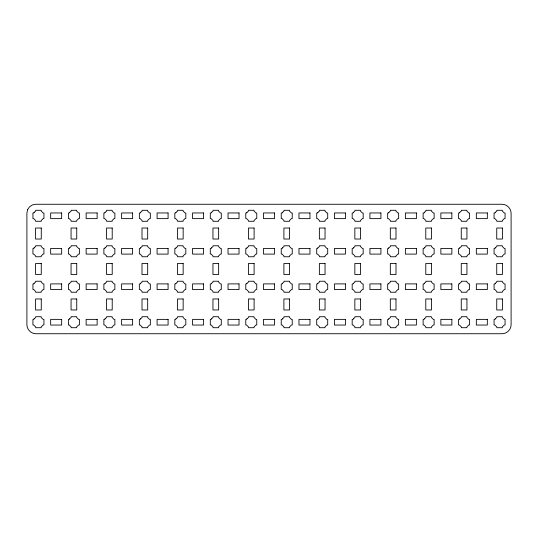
<?xml version="1.0" encoding="UTF-8"?>
<svg xmlns="http://www.w3.org/2000/svg" width="538" height="538" viewBox="0 0 538 538"><rect width="100%" height="100%" fill="white"/><g stroke="black" fill="none" stroke-linecap="round" stroke-linejoin="round"><path stroke-width="0.81" d="M27.599 209.679L26.9 213.129L26.9 324.871C26.994 329.639 31.002 333.641 35.77 333.735L502.23 333.735C506.998 333.641 511.006 329.639 511.1 324.871L511.1 213.129C511.006 208.361 506.998 204.359 502.23 204.265L35.77 204.265L32.314 204.958L29.496 206.861L27.599 209.679M34.069 212.443L33.665 213.041L32.932 213.041L32.932 218.542L33.665 218.542L35.676 220.553L35.676 221.286L41.177 221.286L41.177 220.553L43.188 218.542L43.928 218.542L43.928 213.041L43.188 213.041L41.177 211.03L41.177 210.291L35.676 210.291L35.676 211.03L34.069 212.443M34.069 247.917L33.665 248.516L32.932 248.516L32.932 254.01L33.665 254.01L35.676 256.027L35.676 256.76L41.177 256.76L41.177 256.027L43.188 254.01L43.928 254.01L43.928 248.516L43.188 248.516L41.177 246.498L41.177 245.765L35.676 245.765L35.676 246.498L34.069 247.917M69.537 212.443L69.14 213.041L68.4 213.041L68.4 218.542L69.14 218.542L71.15 220.553L71.15 221.286L76.652 221.286L76.652 220.553L78.662 218.542L79.402 218.542L79.402 213.041L78.662 213.041L76.652 211.03L76.652 210.291L71.15 210.291L71.15 211.03L69.537 212.443M34.069 283.391L33.665 283.99L32.932 283.99L32.932 289.484L33.665 289.484L35.676 291.502L35.676 292.235L41.177 292.235L41.177 291.502L43.188 289.484L43.928 289.484L43.928 283.99L43.188 283.99L41.177 281.973L41.177 281.239L35.676 281.239L35.676 281.973L34.069 283.391M69.537 247.917L69.14 248.516L68.4 248.516L68.4 254.01L69.14 254.01L71.15 256.027L71.15 256.76L76.652 256.76L76.652 256.027L78.662 254.01L79.402 254.01L79.402 248.516L78.662 248.516L76.652 246.498L76.652 245.765L71.15 245.765L71.15 246.498L69.537 247.917M105.011 212.443L104.614 213.041L103.874 213.041L103.874 218.542L104.614 218.542L106.625 220.553L106.625 221.286L112.126 221.286L112.126 220.553L114.137 218.542L114.87 218.542L114.87 213.041L114.137 213.041L112.126 211.03L112.126 210.291L106.625 210.291L106.625 211.03L105.011 212.443M34.069 318.859L33.665 319.458L32.932 319.458L32.932 324.959L33.665 324.959L35.676 326.969L35.676 327.709L41.177 327.709L41.177 326.969L43.188 324.959L43.928 324.959L43.928 319.458L43.188 319.458L41.177 317.447L41.177 316.714L35.676 316.714L35.676 317.447L34.069 318.859M69.537 283.391L69.14 283.99L68.4 283.99L68.4 289.484L69.14 289.484L71.15 291.502L71.15 292.235L76.652 292.235L76.652 291.502L78.662 289.484L79.402 289.484L79.402 283.99L78.662 283.99L76.652 281.973L76.652 281.239L71.15 281.239L71.15 281.973L69.537 283.391M105.011 247.917L104.614 248.516L103.874 248.516L103.874 254.01L104.614 254.01L106.625 256.027L106.625 256.76L112.126 256.76L112.126 256.027L114.137 254.01L114.87 254.01L114.87 248.516L114.137 248.516L112.126 246.498L112.126 245.765L106.625 245.765L106.625 246.498L105.011 247.917M140.485 212.443L140.082 213.041L139.349 213.041L139.349 218.542L140.082 218.542L142.099 220.553L142.099 221.286L147.594 221.286L147.594 220.553L149.611 218.542L150.344 218.542L150.344 213.041L149.611 213.041L147.594 211.03L147.594 210.291L142.099 210.291L142.099 211.03L140.485 212.443M69.537 318.859L69.14 319.458L68.4 319.458L68.4 324.959L69.14 324.959L71.15 326.969L71.15 327.709L76.652 327.709L76.652 326.969L78.662 324.959L79.402 324.959L79.402 319.458L78.662 319.458L76.652 317.447L76.652 316.714L71.15 316.714L71.15 317.447L69.537 318.859M105.011 283.391L104.614 283.99L103.874 283.99L103.874 289.484L104.614 289.484L106.625 291.502L106.625 292.235L112.126 292.235L112.126 291.502L114.137 289.484L114.87 289.484L114.87 283.99L114.137 283.99L112.126 281.973L112.126 281.239L106.625 281.239L106.625 281.973L105.011 283.391M140.485 247.917L140.082 248.516L139.349 248.516L139.349 254.01L140.082 254.01L142.099 256.027L142.099 256.76L147.594 256.76L147.594 256.027L149.611 254.01L150.344 254.01L150.344 248.516L149.611 248.516L147.594 246.498L147.594 245.765L142.099 245.765L142.099 246.498L140.485 247.917M175.96 212.443L175.556 213.041L174.823 213.041L174.823 218.542L175.556 218.542L177.567 220.553L177.567 221.286L183.068 221.286L183.068 220.553L185.079 218.542L185.818 218.542L185.818 213.041L185.079 213.041L183.068 211.03L183.068 210.291L177.567 210.291L177.567 211.03L175.96 212.443M105.011 318.859L104.614 319.458L103.874 319.458L103.874 324.959L104.614 324.959L106.625 326.969L106.625 327.709L112.126 327.709L112.126 326.969L114.137 324.959L114.87 324.959L114.87 319.458L114.137 319.458L112.126 317.447L112.126 316.714L106.625 316.714L106.625 317.447L105.011 318.859M140.485 283.391L140.082 283.99L139.349 283.99L139.349 289.484L140.082 289.484L142.099 291.502L142.099 292.235L147.594 292.235L147.594 291.502L149.611 289.484L150.344 289.484L150.344 283.99L149.611 283.99L147.594 281.973L147.594 281.239L142.099 281.239L142.099 281.973L140.485 283.391M175.96 247.917L175.556 248.516L174.823 248.516L174.823 254.01L175.556 254.01L177.567 256.027L177.567 256.76L183.068 256.76L183.068 256.027L185.079 254.01L185.818 254.01L185.818 248.516L185.079 248.516L183.068 246.498L183.068 245.765L177.567 245.765L177.567 246.498L175.96 247.917M211.427 212.443L211.03 213.041L210.291 213.041L210.291 218.542L211.03 218.542L213.041 220.553L213.041 221.286L218.542 221.286L218.542 220.553L220.553 218.542L221.286 218.542L221.286 213.041L220.553 213.041L218.542 211.03L218.542 210.291L213.041 210.291L213.041 211.03L211.427 212.443M140.485 318.859L140.082 319.458L139.349 319.458L139.349 324.959L140.082 324.959L142.099 326.969L142.099 327.709L147.594 327.709L147.594 326.969L149.611 324.959L150.344 324.959L150.344 319.458L149.611 319.458L147.594 317.447L147.594 316.714L142.099 316.714L142.099 317.447L140.485 318.859M175.96 283.391L175.556 283.99L174.823 283.99L174.823 289.484L175.556 289.484L177.567 291.502L177.567 292.235L183.068 292.235L183.068 291.502L185.079 289.484L185.818 289.484L185.818 283.99L185.079 283.99L183.068 281.973L183.068 281.239L177.567 281.239L177.567 281.973L175.96 283.391M211.427 247.917L211.03 248.516L210.291 248.516L210.291 254.01L211.03 254.01L213.041 256.027L213.041 256.76L218.542 256.76L218.542 256.027L220.553 254.01L221.286 254.01L221.286 248.516L220.553 248.516L218.542 246.498L218.542 245.765L213.041 245.765L213.041 246.498L211.427 247.917M246.902 212.443L246.498 213.041L245.765 213.041L245.765 218.542L246.498 218.542L248.516 220.553L248.516 221.286L254.01 221.286L254.01 220.553L256.027 218.542L256.76 218.542L256.76 213.041L256.027 213.041L254.01 211.03L254.01 210.291L248.516 210.291L248.516 211.03L246.902 212.443M175.96 318.859L175.556 319.458L174.823 319.458L174.823 324.959L175.556 324.959L177.567 326.969L177.567 327.709L183.068 327.709L183.068 326.969L185.079 324.959L185.818 324.959L185.818 319.458L185.079 319.458L183.068 317.447L183.068 316.714L177.567 316.714L177.567 317.447L175.96 318.859M211.427 283.391L211.03 283.99L210.291 283.99L210.291 289.484L211.03 289.484L213.041 291.502L213.041 292.235L218.542 292.235L218.542 291.502L220.553 289.484L221.286 289.484L221.286 283.99L220.553 283.99L218.542 281.973L218.542 281.239L213.041 281.239L213.041 281.973L211.427 283.391M246.902 247.917L246.498 248.516L245.765 248.516L245.765 254.01L246.498 254.01L248.516 256.027L248.516 256.76L254.01 256.76L254.01 256.027L256.027 254.01L256.76 254.01L256.76 248.516L256.027 248.516L254.01 246.498L254.01 245.765L248.516 245.765L248.516 246.498L246.902 247.917M282.376 212.443L281.973 213.041L281.239 213.041L281.239 218.542L281.973 218.542L283.99 220.553L283.99 221.286L289.484 221.286L289.484 220.553L291.502 218.542L292.235 218.542L292.235 213.041L291.502 213.041L289.484 211.03L289.484 210.291L283.99 210.291L283.99 211.03L282.376 212.443M211.427 318.859L211.03 319.458L210.291 319.458L210.291 324.959L211.03 324.959L213.041 326.969L213.041 327.709L218.542 327.709L218.542 326.969L220.553 324.959L221.286 324.959L221.286 319.458L220.553 319.458L218.542 317.447L218.542 316.714L213.041 316.714L213.041 317.447L211.427 318.859M246.902 283.391L246.498 283.99L245.765 283.99L245.765 289.484L246.498 289.484L248.516 291.502L248.516 292.235L254.01 292.235L254.01 291.502L256.027 289.484L256.76 289.484L256.76 283.99L256.027 283.99L254.01 281.973L254.01 281.239L248.516 281.239L248.516 281.973L246.902 283.391M282.376 247.917L281.973 248.516L281.239 248.516L281.239 254.01L281.973 254.01L283.99 256.027L283.99 256.76L289.484 256.76L289.484 256.027L291.502 254.01L292.235 254.01L292.235 248.516L291.502 248.516L289.484 246.498L289.484 245.765L283.99 245.765L283.99 246.498L282.376 247.917M317.85 212.443L317.447 213.041L316.714 213.041L316.714 218.542L317.447 218.542L319.458 220.553L319.458 221.286L324.959 221.286L324.959 220.553L326.969 218.542L327.709 218.542L327.709 213.041L326.969 213.041L324.959 211.03L324.959 210.291L319.458 210.291L319.458 211.03L317.85 212.443M246.902 318.859L246.498 319.458L245.765 319.458L245.765 324.959L246.498 324.959L248.516 326.969L248.516 327.709L254.01 327.709L254.01 326.969L256.027 324.959L256.76 324.959L256.76 319.458L256.027 319.458L254.01 317.447L254.01 316.714L248.516 316.714L248.516 317.447L246.902 318.859M282.376 283.391L281.973 283.99L281.239 283.99L281.239 289.484L281.973 289.484L283.99 291.502L283.99 292.235L289.484 292.235L289.484 291.502L291.502 289.484L292.235 289.484L292.235 283.99L291.502 283.99L289.484 281.973L289.484 281.239L283.99 281.239L283.99 281.973L282.376 283.391M317.85 247.917L317.447 248.516L316.714 248.516L316.714 254.01L317.447 254.01L319.458 256.027L319.458 256.76L324.959 256.76L324.959 256.027L326.969 254.01L327.709 254.01L327.709 248.516L326.969 248.516L324.959 246.498L324.959 245.765L319.458 245.765L319.458 246.498L317.85 247.917M353.318 212.443L352.921 213.041L352.182 213.041L352.182 218.542L352.921 218.542L354.932 220.553L354.932 221.286L360.433 221.286L360.433 220.553L362.444 218.542L363.177 218.542L363.177 213.041L362.444 213.041L360.433 211.03L360.433 210.291L354.932 210.291L354.932 211.03L353.318 212.443M282.376 318.859L281.973 319.458L281.239 319.458L281.239 324.959L281.973 324.959L283.99 326.969L283.99 327.709L289.484 327.709L289.484 326.969L291.502 324.959L292.235 324.959L292.235 319.458L291.502 319.458L289.484 317.447L289.484 316.714L283.99 316.714L283.99 317.447L282.376 318.859M317.85 283.391L317.447 283.99L316.714 283.99L316.714 289.484L317.447 289.484L319.458 291.502L319.458 292.235L324.959 292.235L324.959 291.502L326.969 289.484L327.709 289.484L327.709 283.99L326.969 283.99L324.959 281.973L324.959 281.239L319.458 281.239L319.458 281.973L317.85 283.391M353.318 247.917L352.921 248.516L352.182 248.516L352.182 254.01L352.921 254.01L354.932 256.027L354.932 256.76L360.433 256.76L360.433 256.027L362.444 254.01L363.177 254.01L363.177 248.516L362.444 248.516L360.433 246.498L360.433 245.765L354.932 245.765L354.932 246.498L353.318 247.917M388.792 212.443L388.389 213.041L387.656 213.041L387.656 218.542L388.389 218.542L390.406 220.553L390.406 221.286L395.901 221.286L395.901 220.553L397.918 218.542L398.651 218.542L398.651 213.041L397.918 213.041L395.901 211.03L395.901 210.291L390.406 210.291L390.406 211.03L388.792 212.443M317.85 318.859L317.447 319.458L316.714 319.458L316.714 324.959L317.447 324.959L319.458 326.969L319.458 327.709L324.959 327.709L324.959 326.969L326.969 324.959L327.709 324.959L327.709 319.458L326.969 319.458L324.959 317.447L324.959 316.714L319.458 316.714L319.458 317.447L317.85 318.859M353.318 283.391L352.921 283.99L352.182 283.99L352.182 289.484L352.921 289.484L354.932 291.502L354.932 292.235L360.433 292.235L360.433 291.502L362.444 289.484L363.177 289.484L363.177 283.99L362.444 283.99L360.433 281.973L360.433 281.239L354.932 281.239L354.932 281.973L353.318 283.391M388.792 247.917L388.389 248.516L387.656 248.516L387.656 254.01L388.389 254.01L390.406 256.027L390.406 256.76L395.901 256.76L395.901 256.027L397.918 254.01L398.651 254.01L398.651 248.516L397.918 248.516L395.901 246.498L395.901 245.765L390.406 245.765L390.406 246.498L388.792 247.917M424.267 212.443L423.863 213.041L423.13 213.041L423.13 218.542L423.863 218.542L425.874 220.553L425.874 221.286L431.375 221.286L431.375 220.553L433.386 218.542L434.126 218.542L434.126 213.041L433.386 213.041L431.375 211.03L431.375 210.291L425.874 210.291L425.874 211.03L424.267 212.443M353.318 318.859L352.921 319.458L352.182 319.458L352.182 324.959L352.921 324.959L354.932 326.969L354.932 327.709L360.433 327.709L360.433 326.969L362.444 324.959L363.177 324.959L363.177 319.458L362.444 319.458L360.433 317.447L360.433 316.714L354.932 316.714L354.932 317.447L353.318 318.859M388.792 283.391L388.389 283.99L387.656 283.99L387.656 289.484L388.389 289.484L390.406 291.502L390.406 292.235L395.901 292.235L395.901 291.502L397.918 289.484L398.651 289.484L398.651 283.99L397.918 283.99L395.901 281.973L395.901 281.239L390.406 281.239L390.406 281.973L388.792 283.391M424.267 247.917L423.863 248.516L423.13 248.516L423.13 254.01L423.863 254.01L425.874 256.027L425.874 256.76L431.375 256.76L431.375 256.027L433.386 254.01L434.126 254.01L434.126 248.516L433.386 248.516L431.375 246.498L431.375 245.765L425.874 245.765L425.874 246.498L424.267 247.917M459.734 212.443L459.338 213.041L458.598 213.041L458.598 218.542L459.338 218.542L461.348 220.553L461.348 221.286L466.85 221.286L466.85 220.553L468.86 218.542L469.6 218.542L469.6 213.041L468.86 213.041L466.85 211.03L466.85 210.291L461.348 210.291L461.348 211.03L459.734 212.443M388.792 318.859L388.389 319.458L387.656 319.458L387.656 324.959L388.389 324.959L390.406 326.969L390.406 327.709L395.901 327.709L395.901 326.969L397.918 324.959L398.651 324.959L398.651 319.458L397.918 319.458L395.901 317.447L395.901 316.714L390.406 316.714L390.406 317.447L388.792 318.859M424.267 283.391L423.863 283.99L423.13 283.99L423.13 289.484L423.863 289.484L425.874 291.502L425.874 292.235L431.375 292.235L431.375 291.502L433.386 289.484L434.126 289.484L434.126 283.99L433.386 283.99L431.375 281.973L431.375 281.239L425.874 281.239L425.874 281.973L424.267 283.391M459.734 247.917L459.338 248.516L458.598 248.516L458.598 254.01L459.338 254.01L461.348 256.027L461.348 256.76L466.85 256.76L466.85 256.027L468.86 254.01L469.6 254.01L469.6 248.516L468.86 248.516L466.85 246.498L466.85 245.765L461.348 245.765L461.348 246.498L459.734 247.917M495.209 212.443L494.812 213.041L494.072 213.041L494.072 218.542L494.812 218.542L496.823 220.553L496.823 221.286L502.324 221.286L502.324 220.553L504.335 218.542L505.068 218.542L505.068 213.041L504.335 213.041L502.324 211.03L502.324 210.291L496.823 210.291L496.823 211.03L495.209 212.443M424.267 318.859L423.863 319.458L423.13 319.458L423.13 324.959L423.863 324.959L425.874 326.969L425.874 327.709L431.375 327.709L431.375 326.969L433.386 324.959L434.126 324.959L434.126 319.458L433.386 319.458L431.375 317.447L431.375 316.714L425.874 316.714L425.874 317.447L424.267 318.859M459.734 283.391L459.338 283.99L458.598 283.99L458.598 289.484L459.338 289.484L461.348 291.502L461.348 292.235L466.85 292.235L466.85 291.502L468.86 289.484L469.6 289.484L469.6 283.99L468.86 283.99L466.85 281.973L466.85 281.239L461.348 281.239L461.348 281.973L459.734 283.391M495.209 247.917L494.812 248.516L494.072 248.516L494.072 254.01L494.812 254.01L496.823 256.027L496.823 256.76L502.324 256.76L502.324 256.027L504.335 254.01L505.068 254.01L505.068 248.516L504.335 248.516L502.324 246.498L502.324 245.765L496.823 245.765L496.823 246.498L495.209 247.917M459.734 318.859L459.338 319.458L458.598 319.458L458.598 324.959L459.338 324.959L461.348 326.969L461.348 327.709L466.85 327.709L466.85 326.969L468.86 324.959L469.6 324.959L469.6 319.458L468.86 319.458L466.85 317.447L466.85 316.714L461.348 316.714L461.348 317.447L459.734 318.859M495.209 283.391L494.812 283.99L494.072 283.99L494.072 289.484L494.812 289.484L496.823 291.502L496.823 292.235L502.324 292.235L502.324 291.502L504.335 289.484L505.068 289.484L505.068 283.99L504.335 283.99L502.324 281.973L502.324 281.239L496.823 281.239L496.823 281.973L495.209 283.391M495.209 318.859L494.812 319.458L494.072 319.458L494.072 324.959L494.812 324.959L496.823 326.969L496.823 327.709L502.324 327.709L502.324 326.969L504.335 324.959L505.068 324.959L505.068 319.458L504.335 319.458L502.324 317.447L502.324 316.714L496.823 316.714L496.823 317.447L495.209 318.859M61.662 212.954L50.666 212.954L50.666 218.63L61.662 218.63L61.662 212.954M97.136 212.954L86.141 212.954L86.141 218.63L97.136 218.63L97.136 212.954M132.61 212.954L121.615 212.954L121.615 218.63L132.61 218.63L132.61 212.954M168.078 212.954L157.083 212.954L157.083 218.63L168.078 218.63L168.078 212.954M203.552 212.954L192.557 212.954L192.557 218.63L203.552 218.63L203.552 212.954M239.027 212.954L228.031 212.954L228.031 218.63L239.027 218.63L239.027 212.954M274.501 212.954L263.499 212.954L263.499 218.63L274.501 218.63L274.501 212.954M309.969 212.954L298.973 212.954L298.973 218.63L309.969 218.63L309.969 212.954M345.443 212.954L334.448 212.954L334.448 218.63L345.443 218.63L345.443 212.954M380.917 212.954L369.922 212.954L369.922 218.63L380.917 218.63L380.917 212.954M416.385 212.954L405.39 212.954L405.39 218.63L416.385 218.63L416.385 212.954M451.859 212.954L440.864 212.954L440.864 218.63L451.859 218.63L451.859 212.954M487.334 212.954L476.338 212.954L476.338 218.63L487.334 218.63L487.334 212.954M41.265 228.031L35.589 228.031L35.589 239.027L41.265 239.027L41.265 228.031M76.739 228.031L71.063 228.031L71.063 239.027L76.739 239.027L76.739 228.031M112.213 228.031L106.537 228.031L106.537 239.027L112.213 239.027L112.213 228.031M147.681 228.031L142.005 228.031L142.005 239.027L147.681 239.027L147.681 228.031M183.155 228.031L177.479 228.031L177.479 239.027L183.155 239.027L183.155 228.031M218.63 228.031L212.954 228.031L212.954 239.027L218.63 239.027L218.63 228.031M254.104 228.031L248.428 228.031L248.428 239.027L254.104 239.027L254.104 228.031M289.572 228.031L283.896 228.031L283.896 239.027L289.572 239.027L289.572 228.031M325.046 228.031L319.37 228.031L319.37 239.027L325.046 239.027L325.046 228.031M360.521 228.031L354.845 228.031L354.845 239.027L360.521 239.027L360.521 228.031M395.995 228.031L390.319 228.031L390.319 239.027L395.995 239.027L395.995 228.031M431.463 228.031L425.787 228.031L425.787 239.027L431.463 239.027L431.463 228.031M466.937 228.031L461.261 228.031L461.261 239.027L466.937 239.027L466.937 228.031M502.411 228.031L496.735 228.031L496.735 239.027L502.411 239.027L502.411 228.031M61.662 248.428L50.666 248.428L50.666 254.104L61.662 254.104L61.662 248.428M97.136 248.428L86.141 248.428L86.141 254.104L97.136 254.104L97.136 248.428M132.61 248.428L121.615 248.428L121.615 254.104L132.61 254.104L132.61 248.428M168.078 248.428L157.083 248.428L157.083 254.104L168.078 254.104L168.078 248.428M203.552 248.428L192.557 248.428L192.557 254.104L203.552 254.104L203.552 248.428M239.027 248.428L228.031 248.428L228.031 254.104L239.027 254.104L239.027 248.428M274.501 248.428L263.499 248.428L263.499 254.104L274.501 254.104L274.501 248.428M309.969 248.428L298.973 248.428L298.973 254.104L309.969 254.104L309.969 248.428M345.443 248.428L334.448 248.428L334.448 254.104L345.443 254.104L345.443 248.428M380.917 248.428L369.922 248.428L369.922 254.104L380.917 254.104L380.917 248.428M416.385 248.428L405.39 248.428L405.39 254.104L416.385 254.104L416.385 248.428M451.859 248.428L440.864 248.428L440.864 254.104L451.859 254.104L451.859 248.428M487.334 248.428L476.338 248.428L476.338 254.104L487.334 254.104L487.334 248.428M41.265 263.499L35.589 263.499L35.589 274.501L41.265 274.501L41.265 263.499M76.739 263.499L71.063 263.499L71.063 274.501L76.739 274.501L76.739 263.499M112.213 263.499L106.537 263.499L106.537 274.501L112.213 274.501L112.213 263.499M147.681 263.499L142.005 263.499L142.005 274.501L147.681 274.501L147.681 263.499M183.155 263.499L177.479 263.499L177.479 274.501L183.155 274.501L183.155 263.499M218.63 263.499L212.954 263.499L212.954 274.501L218.63 274.501L218.63 263.499M254.104 263.499L248.428 263.499L248.428 274.501L254.104 274.501L254.104 263.499M289.572 263.499L283.896 263.499L283.896 274.501L289.572 274.501L289.572 263.499M325.046 263.499L319.37 263.499L319.37 274.501L325.046 274.501L325.046 263.499M360.521 263.499L354.845 263.499L354.845 274.501L360.521 274.501L360.521 263.499M395.995 263.499L390.319 263.499L390.319 274.501L395.995 274.501L395.995 263.499M431.463 263.499L425.787 263.499L425.787 274.501L431.463 274.501L431.463 263.499M466.937 263.499L461.261 263.499L461.261 274.501L466.937 274.501L466.937 263.499M502.411 263.499L496.735 263.499L496.735 274.501L502.411 274.501L502.411 263.499M61.662 283.896L50.666 283.896L50.666 289.572L61.662 289.572L61.662 283.896M97.136 283.896L86.141 283.896L86.141 289.572L97.136 289.572L97.136 283.896M132.61 283.896L121.615 283.896L121.615 289.572L132.61 289.572L132.61 283.896M168.078 283.896L157.083 283.896L157.083 289.572L168.078 289.572L168.078 283.896M203.552 283.896L192.557 283.896L192.557 289.572L203.552 289.572L203.552 283.896M239.027 283.896L228.031 283.896L228.031 289.572L239.027 289.572L239.027 283.896M274.501 283.896L263.499 283.896L263.499 289.572L274.501 289.572L274.501 283.896M309.969 283.896L298.973 283.896L298.973 289.572L309.969 289.572L309.969 283.896M345.443 283.896L334.448 283.896L334.448 289.572L345.443 289.572L345.443 283.896M380.917 283.896L369.922 283.896L369.922 289.572L380.917 289.572L380.917 283.896M416.385 283.896L405.39 283.896L405.39 289.572L416.385 289.572L416.385 283.896M451.859 283.896L440.864 283.896L440.864 289.572L451.859 289.572L451.859 283.896M487.334 283.896L476.338 283.896L476.338 289.572L487.334 289.572L487.334 283.896M41.265 298.973L35.589 298.973L35.589 309.969L41.265 309.969L41.265 298.973M76.739 298.973L71.063 298.973L71.063 309.969L76.739 309.969L76.739 298.973M112.213 298.973L106.537 298.973L106.537 309.969L112.213 309.969L112.213 298.973M147.681 298.973L142.005 298.973L142.005 309.969L147.681 309.969L147.681 298.973M183.155 298.973L177.479 298.973L177.479 309.969L183.155 309.969L183.155 298.973M218.63 298.973L212.954 298.973L212.954 309.969L218.63 309.969L218.63 298.973M254.104 298.973L248.428 298.973L248.428 309.969L254.104 309.969L254.104 298.973M289.572 298.973L283.896 298.973L283.896 309.969L289.572 309.969L289.572 298.973M325.046 298.973L319.37 298.973L319.37 309.969L325.046 309.969L325.046 298.973M360.521 298.973L354.845 298.973L354.845 309.969L360.521 309.969L360.521 298.973M395.995 298.973L390.319 298.973L390.319 309.969L395.995 309.969L395.995 298.973M431.463 298.973L425.787 298.973L425.787 309.969L431.463 309.969L431.463 298.973M466.937 298.973L461.261 298.973L461.261 309.969L466.937 309.969L466.937 298.973M502.411 298.973L496.735 298.973L496.735 309.969L502.411 309.969L502.411 298.973M61.662 319.37L50.666 319.37L50.666 325.046L61.662 325.046L61.662 319.37M97.136 319.37L86.141 319.37L86.141 325.046L97.136 325.046L97.136 319.37M132.61 319.37L121.615 319.37L121.615 325.046L132.61 325.046L132.61 319.37M168.078 319.37L157.083 319.37L157.083 325.046L168.078 325.046L168.078 319.37M203.552 319.37L192.557 319.37L192.557 325.046L203.552 325.046L203.552 319.37M239.027 319.37L228.031 319.37L228.031 325.046L239.027 325.046L239.027 319.37M274.501 319.37L263.499 319.37L263.499 325.046L274.501 325.046L274.501 319.37M309.969 319.37L298.973 319.37L298.973 325.046L309.969 325.046L309.969 319.37M345.443 319.37L334.448 319.37L334.448 325.046L345.443 325.046L345.443 319.37M380.917 319.37L369.922 319.37L369.922 325.046L380.917 325.046L380.917 319.37M416.385 319.37L405.39 319.37L405.39 325.046L416.385 325.046L416.385 319.37M451.859 319.37L440.864 319.37L440.864 325.046L451.859 325.046L451.859 319.37M487.334 319.37L476.338 319.37L476.338 325.046L487.334 325.046L487.334 319.37"/></g></svg>
